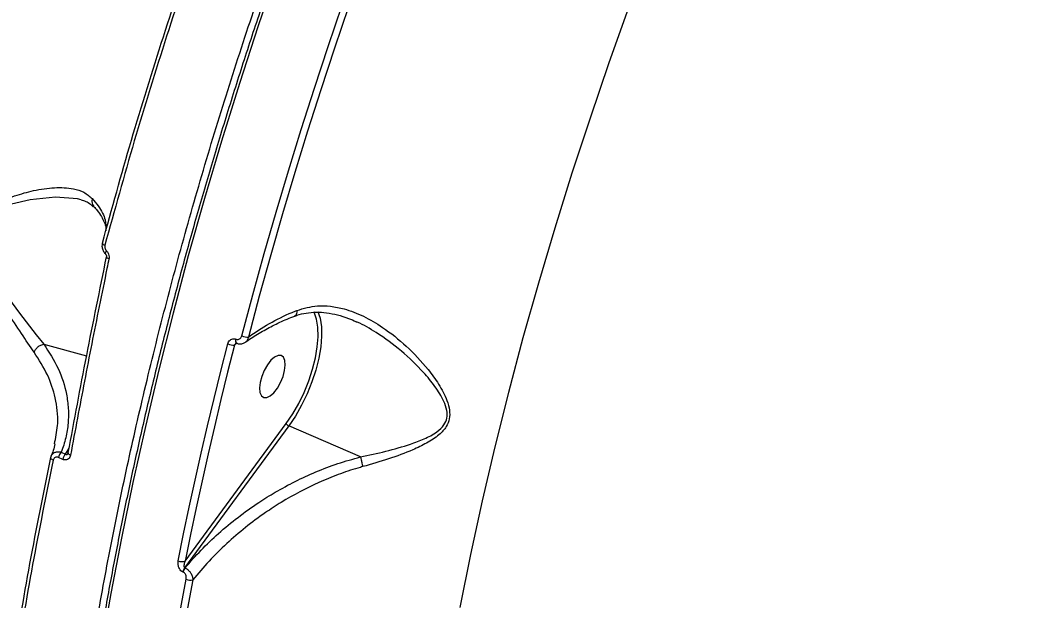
# Model space of a CAD drawing. Header units: millimetres. Extents: x -10881 to 8954, y -8695 to 5624.
# Drawn here: x -5964 to -5766.9, y 3059.2 to 3173.7 of the extents above; entities that cross this region are included whole.
import ezdxf

# ---------------------------------------------------------------- set-up
doc = ezdxf.new("R2010")
doc.units = ezdxf.units.MM
for name, color, linetype in [('DIKOM_ОБЪЕКТ', 7, 'Continuous'), ('DIKOM_РАЗМЕР_ЗОНА', 7, 'Continuous'), ('DIKOM_РАЗМЕР_ОБЪЕКТА', 7, 'Continuous')]:
    doc.layers.add(name, color=color, linetype=linetype)
doc.styles.add('style1', font='arial.ttf', dxfattribs={"width": 0.8})
doc.dimstyles.new('1-50', dxfattribs={"dimtxt": 300, "dimasz": 200, "dimexe": 100, "dimexo": 0, "dimgap": 100, "dimtad": 1, "dimtxsty": 'style1', "dimcen": 200, "dimclrd": 7, "dimclre": 7, "dimclrt": 7, "dimadec": 1, "dimazin": 2, "dimtfac": 1, "dimtmove": 0, "dimatfit": 2, "dimfxl": 0, "dimlwd": 25, "dimlwe": 18, "dimarcsym": 0})

# ---------------------------------------------------------------- blocks, each defined once
blk = doc.blocks.new('*D9')
at = {"layer": 'Defpoints', "color": 0, "transparency": 16777216}
for p in [(-9533.99, 4149), (-6877.05, 4149), (-2715.65, -5051.15)]:
    blk.add_point(p, dxfattribs=at)
at = {"layer": 'DIKOM_РАЗМЕР_ОБЪЕКТА', "color": 7, "lineweight": 18, "transparency": 16777216}
for p, q in [((-6877.05, 4149), (-9633.99, 4149)), ((-2715.65, -5051.15), (-9633.99, -5051.15))]:
    blk.add_line(p, q, dxfattribs=at)
at = {"layer": 'DIKOM_РАЗМЕР_ОБЪЕКТА', "color": 7, "lineweight": 25, "transparency": 16777216}
blk.add_line((-9533.99, -4851.15), (-9533.99, 3949), dxfattribs=at)
at = {"layer": 'DIKOM_РАЗМЕР_ОБЪЕКТА', "color": 7, "transparency": 16777216}
for points in [[(-9567.32, 3949), (-9500.66, 3949), (-9533.99, 4149)], [(-9567.32, -4851.15), (-9500.66, -4851.15), (-9533.99, -5051.15)]]:
    blk.add_solid(points, dxfattribs=at)
at = {"layer": 'DIKOM_РАЗМЕР_ОБЪЕКТА', "color": 7, "transparency": 16777216, "insert": (-9787.16, -451.07), "char_height": 300, "attachment_point": 5, "rotation": 90, "style": 'style1'}
blk.add_mtext('9200', dxfattribs=at)
blk = doc.blocks.new('*D11')
at = {"layer": 'Defpoints', "color": 0, "transparency": 16777216}
for p in [(-7028.45, 5624.13), (-10431.26, -7165.91), (-2784.83, -7165.91)]:
    blk.add_point(p, dxfattribs=at)
at = {"layer": 'DIKOM_РАЗМЕР_ЗОНА', "color": 7, "lineweight": 18, "transparency": 16777216}
for p, q in [((-7028.45, 5624.13), (-10531.26, 5624.13)), ((-2784.83, -7165.91), (-10531.26, -7165.91))]:
    blk.add_line(p, q, dxfattribs=at)
at = {"layer": 'DIKOM_РАЗМЕР_ЗОНА', "color": 7, "lineweight": 25, "transparency": 16777216}
blk.add_line((-10431.26, 5424.13), (-10431.26, -6965.91), dxfattribs=at)
at = {"layer": 'DIKOM_РАЗМЕР_ЗОНА', "color": 7, "transparency": 16777216}
for points in [[(-10464.6, 5424.13), (-10397.93, 5424.13), (-10431.26, 5624.13)], [(-10464.6, -6965.91), (-10397.93, -6965.91), (-10431.26, -7165.91)]]:
    blk.add_solid(points, dxfattribs=at)
at = {"layer": 'DIKOM_РАЗМЕР_ЗОНА', "color": 7, "transparency": 16777216, "insert": (-10684.43, -770.89), "char_height": 300, "attachment_point": 5, "rotation": 90, "style": 'style1'}
blk.add_mtext('12800', dxfattribs=at)

msp = doc.modelspace()

# ---------------------------------------------------------------- linework, layer by layer
at = {"layer": 'DIKOM_ОБЪЕКТ', "color": 7, "linetype": 'Continuous', "lineweight": 15}
for p, q in [((-5905.15, 3116.125), (-5904.921, 3115.538)), ((-5897.571, 3114.113), (-5898.103, 3114.313)), ((-5959.262, 3109.715), (-5950.792, 3107.404)), ((-5921.122, 3109.915), (-5921.577, 3109.538)), ((-5921.291, 3110.698), (-5921.264, 3110.686)), ((-5921.178, 3109.924), (-5921.15, 3109.913)), ((-5931.349, 3066.844), (-5911.389, 3094.039)), ((-5910.891, 3093.57), (-5931.439, 3065.575)), ((-5896.729, 3087.436), (-5910.891, 3093.57)), ((-5957.12, 3090), (-5957.05, 3090.464)), ((-5955.795, 3088.376), (-5954.939, 3087.991)), ((-5954.939, 3087.991), (-5954.242, 3089.164)), ((-5957.867, 3087.316), (-5957.774, 3087.549)), ((-5955.515, 3086.954), (-5956.369, 3087.338)), ((-5931.718, 3064.705), (-5931.803, 3064.742)), ((-5931.439, 3065.575), (-5931.353, 3065.538))]:
    msp.add_line(p, q, dxfattribs=at)
at = {"layer": 'DIKOM_ОБЪЕКТ', "color": 7, "linetype": 'Continuous', "lineweight": 15, "flags": 128}
for points in [[(-5860.463, 3306.636), (-5865.926, 3295.841), (-5871.266, 3284.947), (-5876.477, 3273.961), (-5881.556, 3262.894), (-5886.497, 3251.753), (-5891.297, 3240.55), (-5895.953, 3229.292), (-5900.459, 3217.991), (-5904.812, 3206.654), (-5909.009, 3195.293), (-5913.046, 3183.915), (-5916.919, 3172.532), (-5920.625, 3161.152), (-5924.162, 3149.785), (-5927.526, 3138.441), (-5930.714, 3127.129), (-5933.723, 3115.858), (-5936.552, 3104.639), (-5939.198, 3093.481), (-5941.658, 3082.392), (-5943.93, 3071.383), (-5946.013, 3060.463), (-5947.905, 3049.641)], [(-5826.628, 3219.299), (-5831.141, 3208.56), (-5835.506, 3197.773), (-5839.72, 3186.947), (-5843.777, 3176.093), (-5847.674, 3165.22), (-5851.407, 3154.339), (-5854.974, 3143.459), (-5858.371, 3132.592), (-5861.594, 3121.747), (-5864.64, 3110.934), (-5867.507, 3100.163), (-5870.193, 3089.444), (-5872.694, 3078.788), (-5875.008, 3068.204), (-5877.133, 3057.701)], [(-5920.151, 3111.338), (-5917.989, 3119.449), (-5915.734, 3127.582), (-5913.388, 3135.735), (-5910.95, 3143.902), (-5908.424, 3152.082), (-5905.809, 3160.269), (-5903.106, 3168.462), (-5900.318, 3176.655)], [(-5899.065, 3176.286), (-5901.847, 3168.111), (-5904.544, 3159.936), (-5907.153, 3151.767), (-5909.674, 3143.605), (-5912.106, 3135.456), (-5914.447, 3127.321), (-5916.697, 3119.206), (-5918.855, 3111.113)], [(-5951.885, 3138.172), (-5952.626, 3138.4), (-5956.949, 3138.736), (-5961.944, 3138.222), (-5965.652, 3137.334), (-5969.42, 3135.782), (-5971.52, 3134.174), (-5971.924, 3133.666), (-5972.6, 3132.144), (-5972.676, 3130.523), (-5972.202, 3128.571), (-5971.237, 3126.408), (-5970.05, 3124.332), (-5967.473, 3120.467), (-5964.068, 3115.831), (-5960.75, 3111.546), (-5959.273, 3109.718), (-5959.271, 3109.716), (-5959.271, 3109.716)], [(-5947.195, 3129.228), (-5947.319, 3129.283), (-5947.43, 3129.341), (-5947.523, 3129.399), (-5947.598, 3129.457), (-5947.652, 3129.513), (-5947.684, 3129.565), (-5947.694, 3129.613), (-5947.681, 3129.655)], [(-5946.866, 3128.106), (-5946.961, 3127.971), (-5947.036, 3127.846), (-5947.087, 3127.736), (-5947.113, 3127.644), (-5947.113, 3127.575), (-5947.09, 3127.533)], [(-5946.382, 3126.55), (-5946.519, 3126.602), (-5946.639, 3126.657), (-5946.738, 3126.713), (-5946.813, 3126.768), (-5946.863, 3126.821), (-5946.886, 3126.871), (-5946.886, 3126.902)], [(-5911.389, 3094.039), (-5910.108, 3095.933), (-5908.92, 3097.999), (-5907.854, 3100.19), (-5906.934, 3102.454), (-5906.182, 3104.738), (-5905.616, 3106.99), (-5905.248, 3109.155), (-5905.088, 3111.185), (-5905.139, 3113.03), (-5905.399, 3114.649), (-5905.864, 3116.003), (-5905.912, 3116.103)], [(-5904.921, 3115.538), (-5904.715, 3114.825), (-5904.446, 3113.156), (-5904.393, 3111.253), (-5904.558, 3109.16), (-5904.937, 3106.926), (-5905.521, 3104.605), (-5906.297, 3102.249), (-5907.245, 3099.914), (-5908.345, 3097.654), (-5909.57, 3095.523), (-5910.891, 3093.57)], [(-5932.71, 3066.952), (-5931.637, 3072.24), (-5930.52, 3077.549), (-5929.359, 3082.875), (-5928.156, 3088.219), (-5926.909, 3093.579), (-5925.62, 3098.955), (-5924.288, 3104.344), (-5922.914, 3109.747)], [(-5921.577, 3109.538), (-5922.947, 3104.148), (-5924.276, 3098.771), (-5925.562, 3093.408), (-5926.806, 3088.061), (-5928.007, 3082.729), (-5929.164, 3077.416), (-5930.279, 3072.12), (-5931.349, 3066.844)], [(-5921.175, 3109.923), (-5921.184, 3109.927), (-5921.267, 3109.999), (-5921.321, 3110.12), (-5921.344, 3110.284), (-5921.334, 3110.48), (-5921.291, 3110.698)], [(-5921.151, 3109.913), (-5921.157, 3109.915), (-5921.24, 3109.987), (-5921.294, 3110.109), (-5921.317, 3110.272), (-5921.307, 3110.468), (-5921.264, 3110.686)], [(-5914.403, 3106.519), (-5915.103, 3105.62), (-5915.723, 3104.536), (-5916.212, 3103.353), (-5916.532, 3102.168), (-5916.656, 3101.076), (-5916.574, 3100.167), (-5916.293, 3099.513), (-5915.836, 3099.168), (-5915.239, 3099.16), (-5914.551, 3099.489), (-5913.828, 3100.129), (-5913.129, 3101.028), (-5912.509, 3102.112), (-5912.019, 3103.295), (-5911.7, 3104.48), (-5911.576, 3105.572), (-5911.658, 3106.481), (-5911.939, 3107.135), (-5912.396, 3107.48), (-5912.993, 3107.488), (-5913.68, 3107.159), (-5914.403, 3106.519)], [(-5953.963, 3087.804), (-5954.098, 3087.86), (-5954.215, 3087.922), (-5954.311, 3087.987), (-5954.383, 3088.054), (-5954.429, 3088.12), (-5954.449, 3088.184), (-5954.447, 3088.223)], [(-5954.447, 3088.223), (-5954.441, 3088.244), (-5954.406, 3088.298)], [(-5957.395, 3086.827), (-5957.518, 3086.883), (-5957.628, 3086.944), (-5957.72, 3087.007), (-5957.793, 3087.072), (-5957.846, 3087.137), (-5957.876, 3087.2), (-5957.883, 3087.26), (-5957.867, 3087.316)], [(-5941.534, 2987.075), (-5940.796, 2996.227), (-5939.895, 3005.5), (-5938.834, 3014.887), (-5937.612, 3024.381), (-5936.23, 3033.976), (-5934.69, 3043.665), (-5932.992, 3053.442), (-5931.137, 3063.3)], [(-5929.817, 3063.181), (-5931.667, 3053.345), (-5933.361, 3043.59), (-5934.898, 3033.922), (-5936.277, 3024.348), (-5937.496, 3014.875), (-5938.555, 3005.509), (-5939.454, 2996.256), (-5940.191, 2987.124)]]:
    msp.add_lwpolyline(points, dxfattribs=at)
at = {"layer": 'DIKOM_ОБЪЕКТ', "color": 7, "linetype": 'Continuous', "lineweight": 15}
for centre, radius, start, end in [((-5921.887, 3111.929), 2.411, 244.78639, 277.39775), ((-5919.078, 3113.673), 2.57, 245.31903, 274.98626), ((-5910.548, 3094.433), 0.928, 205.09725, 248.33651), ((-5954.243, 3086.84), 2.183, 135.29573, 166.8194), ((-5953.399, 3086.456), 2.174, 135.1042, 166.77594), ((-5931.887, 3068.699), 1.931, 244.77979, 286.16664), ((-5929.678, 3064.307), 2.17, 144.253, 168.43218), ((-5929.592, 3064.27), 2.17, 144.253, 168.43218), ((-5930.309, 3065.106), 1.987, 245.36308, 284.33755)]:
    msp.add_arc(centre, radius, start, end, dxfattribs=at)
for points, knots in [([(-5914.926, 2811.206), (-5914.941, 2811.221), (-5916.945, 2813.125), (-5920.621, 2817.52), (-5925.919, 2824.457), (-5930.811, 2832.139), (-5935.287, 2840.355), (-5939.326, 2849.077), (-5942.951, 2858.276), (-5946.2, 2868.049), (-5949.084, 2878.457), (-5951.582, 2889.474), (-5953.683, 2901.121), (-5955.363, 2913.303), (-5956.599, 2925.852), (-5957.403, 2938.697), (-5957.793, 2951.827), (-5957.773, 2965.379), (-5957.337, 2979.431), (-5956.476, 2993.938), (-5955.177, 3008.918), (-5953.445, 3024.244), (-5951.306, 3039.706), (-5948.783, 3055.227), (-5945.893, 3070.809), (-5942.607, 3086.61), (-5938.9, 3102.722), (-5934.777, 3119.084), (-5930.224, 3135.708), (-5925.276, 3152.451), (-5920.002, 3169.082), (-5914.437, 3185.531), (-5908.594, 3201.806), (-5902.411, 3218.077), (-5895.851, 3234.432), (-5888.931, 3250.803), (-5881.638, 3267.198), (-5874.032, 3283.469), (-5865.8, 3300.246), (-5856.935, 3317.426), (-5847.41, 3334.946), (-5837.558, 3352.153), (-5827.391, 3369.015), (-5817.032, 3385.333), (-5806.523, 3401.042), (-5797.022, 3414.572), (-5790.956, 3422.757), (-5788.486, 3426.09)], [0, 0, 0, 0, 0.0001796, 0.0227173, 0.0452551, 0.0679587, 0.0906624, 0.1125681, 0.1344738, 0.1565316, 0.1785895, 0.2011273, 0.2236651, 0.2463687, 0.2690723, 0.2909777, 0.3128832, 0.3349408, 0.3569984, 0.3795359, 0.4020734, 0.4247767, 0.4474801, 0.4693857, 0.4912913, 0.513349, 0.5354068, 0.5579444, 0.5804821, 0.6031856, 0.6258891, 0.6477947, 0.6697003, 0.6917581, 0.7138159, 0.7363535, 0.7588912, 0.7815947, 0.8042982, 0.8297982, 0.8552982, 0.8808578, 0.9065989, 0.9324012, 0.957524, 0.9827037, 1, 1, 1, 1]), ([(-5957.99, 2867.527), (-5958.262, 2867.78), (-5960.75, 2870.106), (-5965.058, 2875.314), (-5970.864, 2883.199), (-5975.855, 2891.49), (-5980.152, 2899.892), (-5983.825, 2908.287), (-5987.149, 2917.216), (-5990.136, 2926.737), (-5992.76, 2936.826), (-5995.009, 2947.505), (-5996.855, 2958.686), (-5998.256, 2970.096), (-5999.234, 2981.653), (-5999.818, 2993.332), (-6000.023, 3005.384), (-5999.843, 3017.88), (-5999.266, 3030.779), (-5998.28, 3044.098), (-5996.886, 3057.725), (-5994.857, 3073.368), (-5992.001, 3091.102), (-5988.089, 3111.055), (-5983.403, 3131.419), (-5978.501, 3150.04), (-5973.648, 3166.721), (-5969.046, 3181.408), (-5964.099, 3196.153), (-5958.776, 3211.039), (-5953.091, 3226.005), (-5947.036, 3241.06), (-5940.661, 3256.07), (-5934.094, 3270.747), (-5927.381, 3285.036), (-5920.537, 3298.954), (-5913.449, 3312.736), (-5906.081, 3326.451), (-5898.456, 3340.044), (-5890.561, 3353.512), (-5882.473, 3366.767), (-5876.926, 3375.376), (-5874.153, 3379.681)], [0, 0, 0, 0, 0.0035571, 0.0326462, 0.0619524, 0.0913319, 0.1155833, 0.1398346, 0.1642553, 0.188676, 0.2136354, 0.2385948, 0.2637427, 0.2888906, 0.3123804, 0.3358702, 0.3595208, 0.3831714, 0.407333, 0.4314947, 0.4558346, 0.4801745, 0.5136084, 0.5471601, 0.581073, 0.6151078, 0.6389632, 0.6628187, 0.6868421, 0.7108655, 0.7354136, 0.7599618, 0.7846887, 0.8094157, 0.8328454, 0.8562751, 0.8798571, 0.9034392, 0.9274977, 0.9515563, 0.9757781, 1, 1, 1, 1]), ([(-5861.016, 3306.784), (-5861.928, 3305.001), (-5864.574, 3299.83), (-5868.872, 3291.2), (-5873.868, 3280.87), (-5878.746, 3270.461), (-5883.505, 3259.982), (-5888.141, 3249.44), (-5892.649, 3238.843), (-5897.027, 3228.2), (-5901.271, 3217.518), (-5905.379, 3206.806), (-5909.347, 3196.071), (-5913.171, 3185.321), (-5916.85, 3174.565), (-5920.381, 3163.811), (-5923.76, 3153.067), (-5926.985, 3142.34), (-5930.055, 3131.639), (-5932.965, 3120.972), (-5935.715, 3110.346), (-5938.303, 3099.771), (-5940.725, 3089.253), (-5942.981, 3078.801), (-5945.069, 3068.423), (-5946.987, 3058.125), (-5948.734, 3047.917), (-5950.308, 3037.805), (-5951.708, 3027.798), (-5952.933, 3017.902), (-5953.983, 3008.125), (-5954.855, 2998.475), (-5955.551, 2988.959), (-5956.068, 2979.583), (-5956.407, 2970.355), (-5956.568, 2961.282), (-5956.549, 2952.37), (-5956.352, 2943.627), (-5955.976, 2935.058), (-5955.421, 2926.671), (-5954.688, 2918.471), (-5953.777, 2910.464), (-5952.689, 2902.657), (-5951.425, 2895.056), (-5949.985, 2887.665), (-5948.37, 2880.492), (-5946.582, 2873.541), (-5944.622, 2866.817), (-5942.49, 2860.326), (-5940.189, 2854.073), (-5937.721, 2848.062), (-5935.087, 2842.298), (-5932.288, 2836.786), (-5929.328, 2831.53), (-5926.208, 2826.536), (-5922.933, 2821.802), (-5919.497, 2817.348), (-5916.413, 2813.689), (-5914.415, 2811.629), (-5913.67, 2810.86)], [0, 0, 0, 0, 0.0093752, 0.0271879, 0.045001, 0.062814, 0.080627, 0.0984399, 0.1162528, 0.1340657, 0.1518787, 0.1696917, 0.1875048, 0.205318, 0.2231313, 0.2409448, 0.2587584, 0.2765723, 0.2943864, 0.3122008, 0.3300155, 0.3478305, 0.3656459, 0.3834616, 0.4012778, 0.4190944, 0.4369116, 0.4547292, 0.4725474, 0.4903663, 0.5081858, 0.5260059, 0.5438268, 0.5616485, 0.5794709, 0.5972942, 0.6151183, 0.6329434, 0.6507693, 0.6685962, 0.686424, 0.7042526, 0.7220821, 0.7399123, 0.7577431, 0.7755745, 0.793406, 0.8112375, 0.8290684, 0.8468982, 0.8647265, 0.8825524, 0.9003751, 0.9181937, 0.9360071, 0.9538143, 0.9716142, 0.9894056, 1, 1, 1, 1]), ([(-5947.681, 3129.655), (-5945.811, 3136.413), (-5942.067, 3149.948), (-5935.7, 3170.446), (-5928.828, 3191.069), (-5923.771, 3204.835), (-5921.239, 3211.728)], [0, 0, 0, 0, 0.2482753, 0.4972304, 0.7482641, 1, 1, 1, 1]), ([(-5920.721, 3211.424), (-5923.222, 3204.616), (-5928.23, 3190.981), (-5935.089, 3170.422), (-5941.504, 3149.797), (-5945.297, 3136.091), (-5947.195, 3129.228)], [0, 0, 0, 0, 0.2482771, 0.497233, 0.7482654, 1, 1, 1, 1]), ([(-5961.151, 3108.117), (-5961.975, 3109.311), (-5963.645, 3111.734), (-5966.453, 3116.07), (-5968.89, 3120.013), (-5970.797, 3123.393), (-5972.125, 3126.124), (-5973.084, 3128.774), (-5973.392, 3131.307), (-5972.899, 3133.475), (-5971.718, 3135.133), (-5970.263, 3136.379), (-5968.042, 3137.77), (-5964.964, 3139.061), (-5961.01, 3140.159), (-5957.021, 3140.726), (-5953.722, 3140.551), (-5951.243, 3139.799), (-5950.202, 3138.894), (-5949.675, 3138.436)], [0, 0, 0, 0, 0.0827063, 0.1677667, 0.2527895, 0.2965834, 0.3403139, 0.3851539, 0.4167738, 0.4486961, 0.4828672, 0.5140015, 0.5458417, 0.6199839, 0.6956307, 0.7852675, 0.8772522, 0.9378618, 1, 1, 1, 1]), ([(-5951.877, 3138.206), (-5951.564, 3138.107), (-5950.855, 3137.883), (-5950.074, 3137.431), (-5949.659, 3136.984), (-5949.478, 3136.789)], [0, 0, 0, 0, 0.3079034, 0.698574, 1, 1, 1, 1]), ([(-5949.675, 3138.436), (-5949.686, 3138.396), (-5949.732, 3138.212), (-5949.765, 3137.816), (-5949.672, 3137.293), (-5949.449, 3137.002), (-5949.346, 3136.869)], [0, 0, 0, 0, 0.0705879, 0.3236048, 0.6882129, 1, 1, 1, 1]), ([(-5949.675, 3138.436), (-5949.271, 3137.953), (-5948.081, 3136.528), (-5946.943, 3134.347), (-5946.983, 3132.782), (-5947.001, 3132.063)], [0, 0, 0, 0, 0.2172386, 0.6402055, 1, 1, 1, 1]), ([(-5949.375, 3136.848), (-5949.144, 3136.595), (-5948.526, 3135.917), (-5947.837, 3134.886), (-5947.279, 3133.78), (-5946.997, 3132.864), (-5946.982, 3132.368), (-5946.975, 3132.155)], [0, 0, 0, 0, 0.1356568, 0.363957, 0.5927111, 0.8246585, 1, 1, 1, 1]), ([(-5947.678, 3129.627), (-5947.718, 3129.434), (-5947.806, 3129.008), (-5947.645, 3128.321), (-5947.376, 3127.808), (-5947.135, 3127.592), (-5947.082, 3127.545)], [0, 0, 0, 0, 0.2591259, 0.57111, 0.9054658, 1, 1, 1, 1]), ([(-5947.195, 3129.228), (-5947.205, 3129.186), (-5947.24, 3129.032), (-5947.226, 3128.74), (-5947.104, 3128.383), (-5946.945, 3128.198), (-5946.866, 3128.106)], [0, 0, 0, 0, 0.10854813, 0.39837744, 0.69964068, 1, 1, 1, 1]), ([(-5947.093, 3127.531), (-5947.08, 3127.52), (-5947.031, 3127.477), (-5946.957, 3127.363), (-5946.892, 3127.2), (-5946.871, 3127.044), (-5946.875, 3126.94), (-5946.886, 3126.906), (-5946.887, 3126.902)], [0, 0, 0, 0, 0.08854856, 0.33589225, 0.55967041, 0.78710794, 0.97903639, 1, 1, 1, 1]), ([(-5946.866, 3128.106), (-5946.754, 3127.976), (-5946.531, 3127.715), (-5946.358, 3127.209), (-5946.336, 3126.809), (-5946.373, 3126.598), (-5946.382, 3126.55)], [0, 0, 0, 0, 0.30538313, 0.61146387, 0.91257885, 1, 1, 1, 1]), ([(-5954.406, 3088.298), (-5953.222, 3094.665), (-5950.852, 3107.415), (-5948.184, 3120.436), (-5946.849, 3126.955)], [0, 0, 0, 0, 0.4993566, 1, 1, 1, 1]), ([(-5946.382, 3126.55), (-5946.512, 3125.922), (-5947.166, 3122.778), (-5948.817, 3114.696), (-5951.261, 3102.36), (-5953.062, 3092.658), (-5953.963, 3087.804)], [0, 0, 0, 0, 0.0480633, 0.2403248, 0.6198806, 1, 1, 1, 1]), ([(-5918.855, 3111.113), (-5917.515, 3112.025), (-5914.889, 3113.813), (-5911.494, 3115.455), (-5909.584, 3116.242), (-5909.279, 3116.367)], [0, 0, 0, 0, 0.4665329, 0.9150118, 1, 1, 1, 1]), ([(-5909.279, 3116.367), (-5909.278, 3116.342), (-5909.271, 3116.126), (-5909.314, 3115.757), (-5909.476, 3115.391), (-5909.657, 3115.309), (-5909.738, 3115.272)], [0, 0, 0, 0, 0.0450311, 0.3820897, 0.7248538, 1, 1, 1, 1]), ([(-5909.718, 3115.228), (-5909.568, 3115.293), (-5908.836, 3115.607), (-5907.42, 3115.893), (-5905.466, 3116.077), (-5903.397, 3115.95), (-5901.259, 3115.514), (-5899.294, 3114.92), (-5898.075, 3114.37), (-5897.569, 3114.141)], [0, 0, 0, 0, 0.0396703, 0.1943426, 0.3570939, 0.5260918, 0.6998755, 0.8753713, 1, 1, 1, 1]), ([(-5909.279, 3116.367), (-5907.937, 3116.758), (-5905.759, 3117.393), (-5902.599, 3117.248), (-5899.543, 3116.648), (-5896.074, 3115.298), (-5891.91, 3112.862), (-5887.556, 3109.37), (-5883.885, 3105.485), (-5881.224, 3101.84), (-5879.743, 3099.123), (-5879.079, 3096.754), (-5879.096, 3094.945), (-5879.791, 3093.221), (-5881.345, 3091.58), (-5883.643, 3090.123), (-5886.974, 3088.55), (-5891.181, 3086.983), (-5894.556, 3086.015), (-5896.259, 3085.526)], [0, 0, 0, 0, 0.0742575, 0.1205067, 0.1678162, 0.2375794, 0.3094454, 0.4056706, 0.5047063, 0.5602499, 0.6168552, 0.6484773, 0.675388, 0.7024598, 0.7386873, 0.7871107, 0.8368189, 0.9176543, 1, 1, 1, 1]), ([(-5919.409, 3110.102), (-5919.33, 3110.163), (-5918.529, 3110.791), (-5916.765, 3111.887), (-5914.11, 3113.356), (-5911.74, 3114.478), (-5910.203, 3115.054), (-5909.7, 3115.242)], [0, 0, 0, 0, 0.0303486, 0.3085312, 0.5868395, 0.8649679, 1, 1, 1, 1]), ([(-5896.729, 3087.436), (-5895.055, 3087.796), (-5891.681, 3088.522), (-5887.487, 3089.717), (-5884.116, 3090.972), (-5881.822, 3092.143), (-5880.243, 3093.554), (-5879.569, 3095.099), (-5879.621, 3096.754), (-5880.389, 3098.919), (-5881.986, 3101.43), (-5884.776, 3104.793), (-5888.615, 3108.487), (-5893.083, 3111.7), (-5896.128, 3113.578), (-5897.498, 3114.086), (-5897.571, 3114.113)], [0, 0, 0, 0, 0.1078264, 0.2173997, 0.2807348, 0.3451203, 0.3901412, 0.4227199, 0.4552781, 0.4947909, 0.5669699, 0.6412028, 0.7698759, 0.9016038, 0.9947328, 1, 1, 1, 1]), ([(-5961.151, 3108.117), (-5961.137, 3108.154), (-5961.084, 3108.296), (-5960.913, 3108.62), (-5960.549, 3109.056), (-5959.964, 3109.497), (-5959.514, 3109.639), (-5959.271, 3109.716)], [0, 0, 0, 0, 0.0513225, 0.1965837, 0.4492344, 0.7018846, 1, 1, 1, 1]), ([(-5959.271, 3109.716), (-5959.27, 3109.716), (-5959.268, 3109.716), (-5959.264, 3109.716), (-5959.263, 3109.715), (-5959.262, 3109.715)], [0, 0, 0, 0, 0.3349402, 0.7869978, 1, 1, 1, 1]), ([(-5959.262, 3109.715), (-5958.238, 3108.125), (-5956.165, 3104.905), (-5954.827, 3100.594), (-5954.349, 3096.984), (-5954.392, 3094.098), (-5954.823, 3091.209), (-5955.47, 3089.323), (-5955.795, 3088.376)], [0, 0, 0, 0, 0.2282496, 0.4620538, 0.5940017, 0.7269331, 0.8629409, 1, 1, 1, 1]), ([(-5922.914, 3109.747), (-5922.868, 3109.885), (-5922.768, 3110.179), (-5922.483, 3110.525), (-5922.114, 3110.747), (-5921.7, 3110.825), (-5921.428, 3110.74), (-5921.291, 3110.698)], [0, 0, 0, 0, 0.1890341, 0.4045268, 0.6068518, 0.803372, 1, 1, 1, 1]), ([(-5921.296, 3109.899), (-5921.298, 3109.897), (-5921.365, 3109.853), (-5921.464, 3109.728), (-5921.54, 3109.599), (-5921.577, 3109.538)], [0, 0, 0, 0, 0.0121698, 0.5287788, 1, 1, 1, 1]), ([(-5921.294, 3109.896), (-5921.279, 3109.908), (-5921.232, 3109.945), (-5921.239, 3109.943), (-5921.19, 3109.926), (-5921.174, 3109.92)], [0, 0, 0, 0, 0.2547109, 0.7521279, 1, 1, 1, 1]), ([(-5921.264, 3110.686), (-5921.172, 3110.657), (-5920.987, 3110.6), (-5920.704, 3110.653), (-5920.451, 3110.804), (-5920.253, 3111.041), (-5920.183, 3111.244), (-5920.151, 3111.338)], [0, 0, 0, 0, 0.1951513, 0.3900918, 0.5932741, 0.8111156, 1, 1, 1, 1]), ([(-5921.145, 3109.927), (-5921.104, 3109.904), (-5920.857, 3109.767), (-5920.335, 3109.742), (-5919.774, 3109.855), (-5919.521, 3110.061), (-5919.441, 3110.126)], [0, 0, 0, 0, 0.0765985, 0.4627285, 0.8296945, 1, 1, 1, 1]), ([(-5918.855, 3111.113), (-5918.896, 3110.945), (-5918.986, 3110.583), (-5919.204, 3110.242), (-5919.392, 3110.143), (-5919.425, 3110.125)], [0, 0, 0, 0, 0.4164279, 0.8987495, 1, 1, 1, 1]), ([(-5957.05, 3090.464), (-5956.815, 3091.662), (-5956.258, 3094.503), (-5956.816, 3098.948), (-5958.33, 3103.686), (-5960.204, 3106.63), (-5961.151, 3108.117)], [0, 0, 0, 0, 0.2053176, 0.4867395, 0.7406913, 1, 1, 1, 1]), ([(-5957.068, 3090.026), (-5957.159, 3089.59), (-5957.332, 3088.76), (-5957.67, 3087.954), (-5957.83, 3087.572)], [0, 0, 0, 0, 0.5262569, 1, 1, 1, 1]), ([(-5957.774, 3087.549), (-5957.74, 3087.649), (-5957.647, 3087.928), (-5957.286, 3088.254), (-5956.76, 3088.473), (-5956.234, 3088.492), (-5955.913, 3088.407), (-5955.795, 3088.376)], [0, 0, 0, 0, 0.1345003, 0.3778242, 0.6186458, 0.8595255, 1, 1, 1, 1]), ([(-5954.939, 3087.991), (-5954.907, 3087.966), (-5954.851, 3087.922), (-5954.77, 3087.908), (-5954.694, 3087.916), (-5954.639, 3087.94), (-5954.567, 3087.994), (-5954.523, 3088.045), (-5954.494, 3088.093), (-5954.488, 3088.102)], [0, 0, 0, 0, 0.2375296, 0.4227641, 0.4888153, 0.6842222, 0.7370933, 0.9491767, 1, 1, 1, 1]), ([(-5954.45, 3088.222), (-5954.45, 3088.213), (-5954.456, 3088.157), (-5954.479, 3088.116), (-5954.486, 3088.106), (-5954.487, 3088.105)], [0, 0, 0, 0, 0.1306878, 0.890494, 1, 1, 1, 1]), ([(-5970.021, 3006.696), (-5969.415, 3013.112), (-5968.2, 3025.963), (-5965.469, 3045.929), (-5962.123, 3066.357), (-5959.287, 3080.323), (-5957.867, 3087.316)], [0, 0, 0, 0, 0.2481019, 0.49695058, 0.74808796, 1, 1, 1, 1]), ([(-5957.395, 3086.827), (-5958.796, 3079.929), (-5961.602, 3066.112), (-5964.951, 3045.75), (-5967.715, 3025.642), (-5968.948, 3012.613), (-5969.566, 3006.088)], [0, 0, 0, 0, 0.248104, 0.4969539, 0.7480901, 1, 1, 1, 1]), ([(-5956.369, 3087.338), (-5956.448, 3087.367), (-5956.614, 3087.427), (-5956.875, 3087.417), (-5957.117, 3087.31), (-5957.308, 3087.109), (-5957.366, 3086.921), (-5957.395, 3086.827)], [0, 0, 0, 0, 0.1798429, 0.3800928, 0.5812065, 0.7906973, 1, 1, 1, 1]), ([(-5953.963, 3087.804), (-5954.005, 3087.653), (-5954.089, 3087.352), (-5954.379, 3087.023), (-5954.751, 3086.845), (-5955.148, 3086.821), (-5955.399, 3086.912), (-5955.515, 3086.954)], [0, 0, 0, 0, 0.2131434, 0.4264752, 0.6306015, 0.828923, 1, 1, 1, 1]), ([(-5931.353, 3065.538), (-5930.321, 3066.714), (-5928.256, 3069.067), (-5924.749, 3072.397), (-5920.949, 3075.555), (-5917.176, 3078.252), (-5913.394, 3080.61), (-5909.644, 3082.65), (-5905.52, 3084.546), (-5901.216, 3086.197), (-5898.223, 3087.022), (-5896.727, 3087.434)], [0, 0, 0, 0, 0.1183264, 0.236652, 0.3581433, 0.479627, 0.5712577, 0.6768288, 0.7823876, 0.8912056, 1, 1, 1, 1]), ([(-5896.727, 3087.434), (-5896.727, 3087.434), (-5896.727, 3087.435), (-5896.728, 3087.435), (-5896.728, 3087.436), (-5896.729, 3087.436)], [0, 0, 0, 0, 0.2963091, 0.6893277, 1, 1, 1, 1]), ([(-5896.727, 3087.434), (-5896.684, 3087.246), (-5896.598, 3086.87), (-5896.448, 3086.261), (-5896.334, 3085.811), (-5896.277, 3085.593), (-5896.259, 3085.526)], [0, 0, 0, 0, 0.3252677, 0.6505354, 0.8925526, 1, 1, 1, 1]), ([(-5896.259, 3085.526), (-5896.587, 3085.435), (-5898.229, 3084.979), (-5901.158, 3084.002), (-5906.299, 3081.894), (-5911.105, 3079.337), (-5915.852, 3076.246), (-5919.481, 3073.548), (-5923.199, 3070.343), (-5926.696, 3066.898), (-5928.774, 3064.423), (-5929.817, 3063.181)], [0, 0, 0, 0, 0.0242949, 0.1218861, 0.2202173, 0.4215155, 0.5118876, 0.6318247, 0.7525904, 0.8758755, 1, 1, 1, 1]), ([(-5931.803, 3064.742), (-5931.86, 3064.771), (-5932.058, 3064.869), (-5932.355, 3065.159), (-5932.624, 3065.65), (-5932.784, 3066.277), (-5932.736, 3066.713), (-5932.71, 3066.952)], [0, 0, 0, 0, 0.07962719, 0.27571814, 0.47075517, 0.71053485, 1, 1, 1, 1]), ([(-5931.349, 3066.844), (-5931.411, 3066.693), (-5931.521, 3066.428), (-5931.591, 3066.065), (-5931.589, 3065.823), (-5931.547, 3065.684), (-5931.501, 3065.611), (-5931.457, 3065.586), (-5931.439, 3065.575)], [0, 0, 0, 0, 0.35094005, 0.61824113, 0.80289396, 0.87931516, 0.9492173, 1, 1, 1, 1]), ([(-5931.137, 3063.3), (-5931.12, 3063.459), (-5931.091, 3063.74), (-5931.196, 3064.14), (-5931.366, 3064.443), (-5931.554, 3064.624), (-5931.68, 3064.687), (-5931.718, 3064.705)], [0, 0, 0, 0, 0.3025704, 0.534681, 0.7254608, 0.9171004, 1, 1, 1, 1]), ([(-5931.353, 3065.538), (-5931.279, 3065.499), (-5931.032, 3065.371), (-5930.639, 3065.048), (-5930.224, 3064.532), (-5929.922, 3063.924), (-5929.821, 3063.457), (-5929.817, 3063.219), (-5929.817, 3063.181)], [0, 0, 0, 0, 0.0891853, 0.2936483, 0.4896032, 0.7163748, 0.9545823, 1, 1, 1, 1])]:
    msp.add_open_spline(points, degree=3, knots=knots, dxfattribs=at)

# ---------------------------------------------------------------- dimensions: what is measured, and where the dimension line sits
at = {"layer": 'DIKOM_РАЗМЕР_ЗОНА'}
dim = msp.add_linear_dim(base=(-10431.262, -7165.906), p1=(-7028.448, 5624.134), p2=(-2784.833, -7165.906), angle=90, text='12800', dimstyle='1-50', dxfattribs=at)
dim.commit()
dim.dimension.update_dxf_attribs({"geometry": '*D11', "text_midpoint": (-10431.262, -770.886), "dimtype": 160})
at = {"layer": 'DIKOM_РАЗМЕР_ОБЪЕКТА'}
dim = msp.add_linear_dim(base=(-9533.989, 4149.001), p1=(-2715.652, -5051.147), p2=(-6877.054, 4149.001), angle=90, text='9200', dimstyle='1-50', dxfattribs=at)
dim.commit()
dim.dimension.update_dxf_attribs({"geometry": '*D9', "text_midpoint": (-9533.989, -451.073), "dimtype": 160})

doc.saveas('drawing.dxf')
